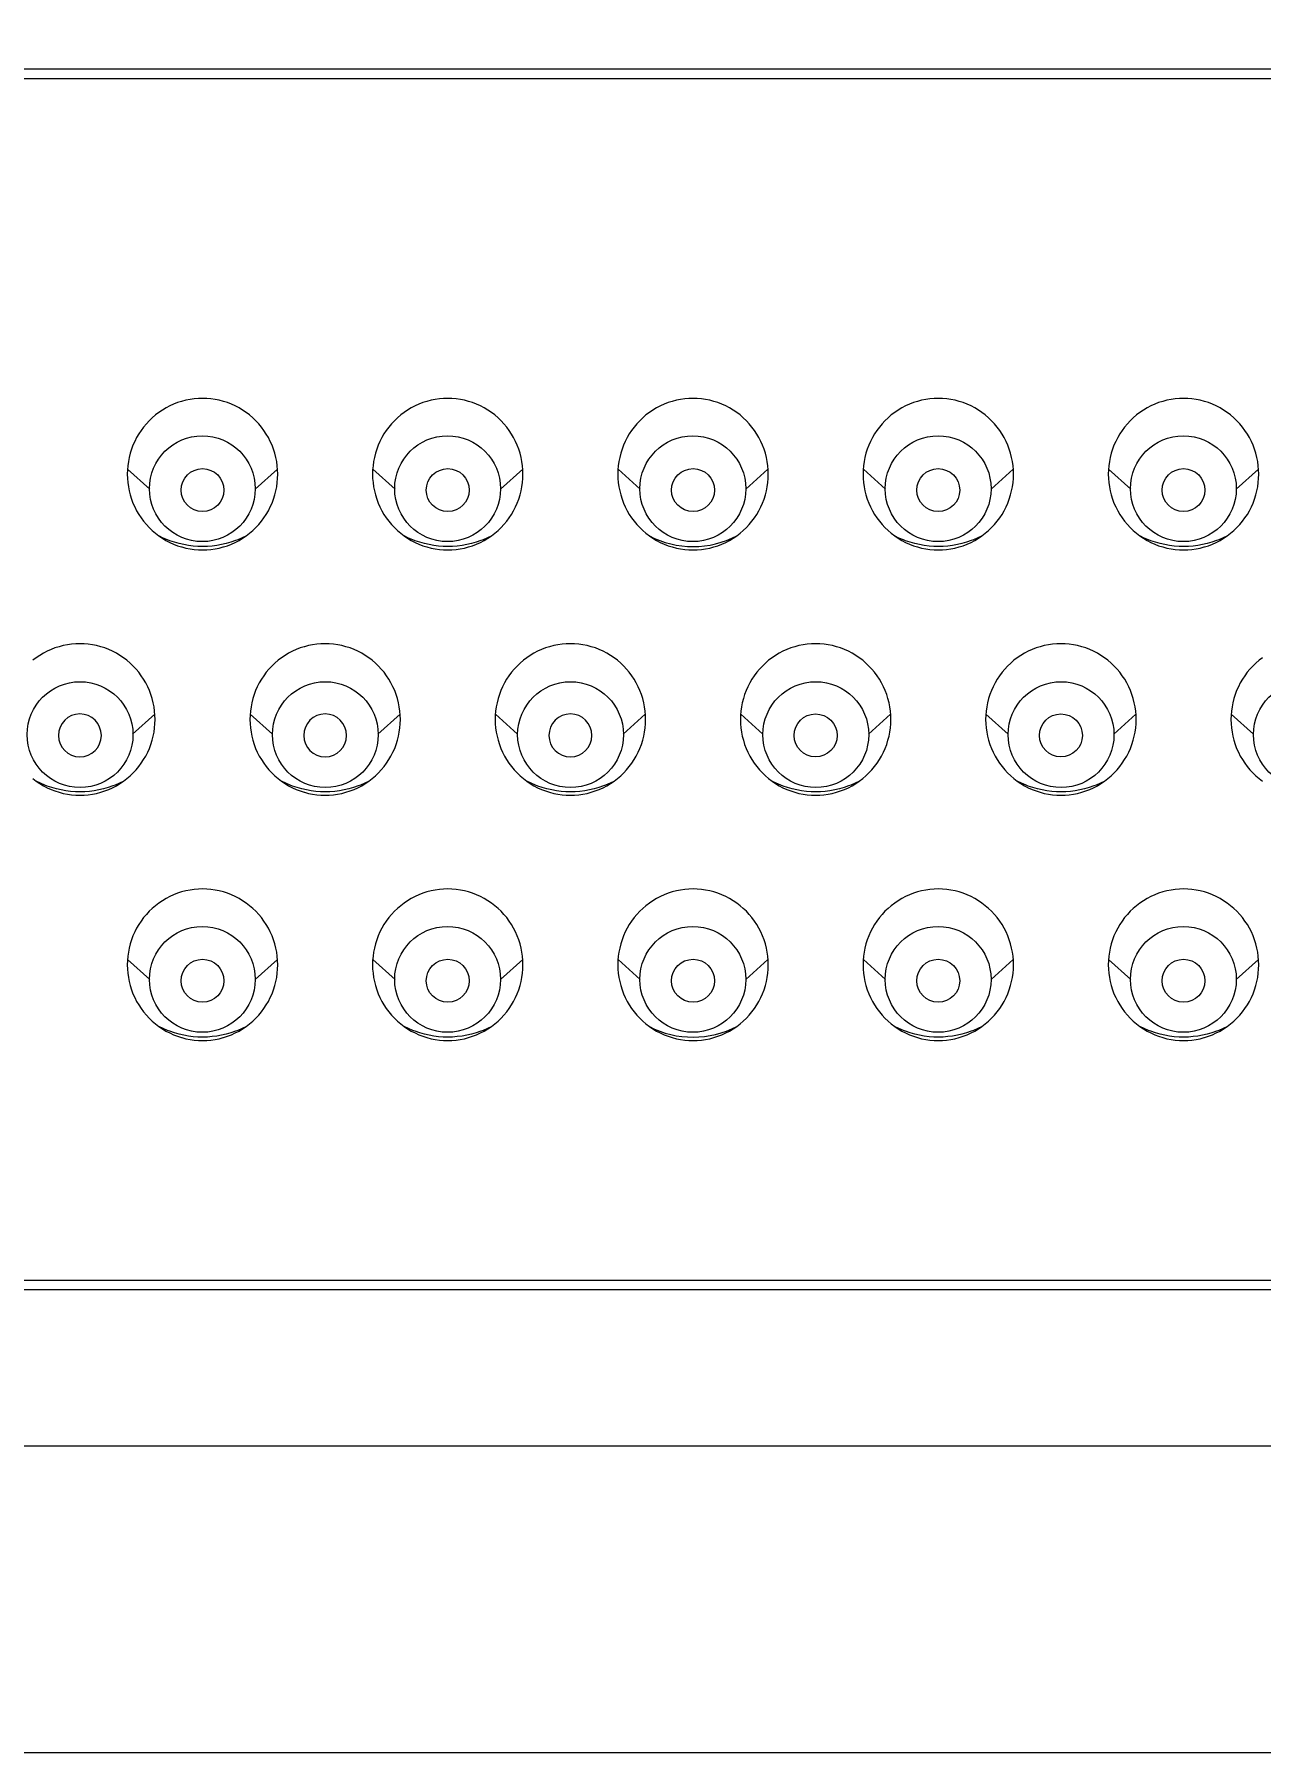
# Model space of a CAD drawing. Extents: x 0 to 1128, y 0 to 827.
# Drawn here: x 339.31 to 359.31, y 234.49 to 262.5 of the extents above; entities that cross this region are included whole.
import ezdxf

# ---------------------------------------------------------------- set-up
doc = ezdxf.new("R2010")
doc.units = 0
doc.header["$LTSCALE"] = 10
doc.header["$MEASUREMENT"] = 0
doc.header["$PDMODE"] = 3
doc.header["$PDSIZE"] = -10
doc.layers.get('0').update_dxf_attribs({"linetype": 'CONTINUOUS'})
doc.layers.get('DEFPOINTS').update_dxf_attribs({"linetype": 'CONTINUOUS'})
doc.layers.add('PDF_형상', color=7, linetype='CONTINUOUS')
doc.styles.add('Daelim Dimension', font='NanumGothic.ttf')
doc.dimstyles.new('DEFAULT', dxfattribs={"dimscale": 2, "dimtxt": 2, "dimasz": 2, "dimexe": 0, "dimexo": 2, "dimgap": 1, "dimtad": 1, "dimdec": 0, "dimzin": 9, "dimdsep": 46, "dimtxsty": 'Daelim Dimension', "dimcen": 0.5, "dimclrd": 5, "dimclre": 5, "dimclrt": 256, "dimadec": 1, "dimazin": 0, "dimtfac": 1, "dimtdec": 0, "dimtix": 1, "dimtmove": 0, "dimatfit": 3, "dimfxl": 0, "dimtolj": 1, "dimtzin": 1, "dimlwd": 9, "dimlwe": 9, "dimarcsym": 0})

# ---------------------------------------------------------------- blocks, each defined once
blk = doc.blocks.new('*D27')
at = {"color": 5, "lineweight": 9, "ltscale": 0.5}
for p, q in [((138.695, 262.487), (138.695, 327.843)), ((142.695, 327.843), (417.399, 327.843)), ((421.399, 262.487), (421.399, 327.843))]:
    blk.add_line(p, q, dxfattribs=at)
at = {"color": 5, "ltscale": 0.5}
for points in [[(142.695, 328.51), (142.695, 327.177), (138.695, 327.843)], [(417.399, 328.51), (417.399, 327.177), (421.399, 327.843)]]:
    blk.add_solid(points, dxfattribs=at)
at = {"layer": 'DEFPOINTS', "color": 0, "ltscale": 0.5}
for p in [(421.399, 327.843), (138.695, 258.487), (421.399, 258.487)]:
    blk.add_point(p, dxfattribs=at)
at = {"color": 7, "ltscale": 0.5, "insert": (315.504, 335.294), "char_height": 10, "attachment_point": 5, "style": 'Daelim Dimension'}
blk.add_mtext('\\A1;283', dxfattribs=at)

msp = doc.modelspace()

# ---------------------------------------------------------------- linework, layer by layer
at = {"layer": 'PDF_형상', "lineweight": 5}
for points in [[(174.845, 245.037, 0.414217), (177.845, 242.036), (382.249, 242.036, 0.414214), (385.249, 245.037), (385.249, 258.937, 0.414214), (382.249, 261.937), (177.845, 261.937, 0.414217), (174.845, 258.937)], [(175.045, 258.787, -0.414215), (178.045, 261.787), (382.049, 261.787, -0.41422), (385.049, 258.787), (385.049, 245.187, -0.41422), (382.049, 242.187), (178.045, 242.187, -0.414215), (175.045, 245.187)], [(340.398, 251.073, 0.99996), (339.698, 251.073, 0.999882)], [(344.398, 251.073, 0.999961), (343.698, 251.073, 0.999883)], [(348.398, 251.073, 0.99992), (347.698, 251.073, 0.999843)]]:
    msp.add_lwpolyline(points, format="xyb", close=True, dxfattribs=at)
for points in [[(340.821, 255.333), (340.823, 255.264), (340.829, 255.195), (340.839, 255.126), (340.851, 255.062), (340.869, 254.994), (340.89, 254.927), (340.914, 254.862), (340.942, 254.798), (340.974, 254.736), (341.008, 254.678), (341.046, 254.62), (341.088, 254.564), (341.132, 254.511), (341.179, 254.461), (341.228, 254.414), (341.281, 254.369), (341.336, 254.327), (341.394, 254.288), (341.452, 254.253), (341.514, 254.221), (341.577, 254.192), (341.642, 254.167), (341.708, 254.146), (341.709, 254.146), (341.776, 254.128), (341.844, 254.115), (341.912, 254.105), (341.98, 254.099), (342.048, 254.097), (342.116, 254.099), (342.184, 254.105), (342.252, 254.115), (342.32, 254.128), (342.387, 254.146), (342.388, 254.146), (342.454, 254.167), (342.519, 254.192), (342.582, 254.221), (342.644, 254.253), (342.702, 254.288), (342.76, 254.327), (342.815, 254.369), (342.868, 254.414), (342.917, 254.461), (342.964, 254.511), (343.009, 254.564), (343.05, 254.62), (343.088, 254.678), (343.122, 254.736), (343.154, 254.798), (343.182, 254.862), (343.207, 254.927), (343.228, 254.994), (343.245, 255.062), (343.258, 255.126), (343.267, 255.195), (343.273, 255.264), (343.275, 255.333), (343.273, 255.402), (343.267, 255.471), (343.258, 255.541), (343.245, 255.605), (343.228, 255.673), (343.207, 255.74), (343.182, 255.805), (343.154, 255.868), (343.122, 255.93), (343.088, 255.988), (343.05, 256.047), (343.009, 256.102), (342.964, 256.155), (342.917, 256.205), (342.868, 256.253), (342.815, 256.298), (342.76, 256.339), (342.702, 256.378), (342.644, 256.413), (342.582, 256.445), (342.519, 256.474), (342.454, 256.499), (342.388, 256.52), (342.388, 256.52), (342.321, 256.538), (342.253, 256.551), (342.185, 256.561), (342.116, 256.567), (342.048, 256.569), (341.98, 256.567), (341.912, 256.561), (341.844, 256.551), (341.776, 256.538), (341.708, 256.52), (341.708, 256.52), (341.642, 256.499), (341.577, 256.474), (341.514, 256.445), (341.453, 256.413), (341.394, 256.378), (341.337, 256.34), (341.281, 256.298), (341.229, 256.253), (341.179, 256.205), (341.132, 256.155), (341.088, 256.102), (341.046, 256.047), (341.008, 255.989), (340.974, 255.93), (340.942, 255.868), (340.914, 255.805), (340.89, 255.74), (340.869, 255.673), (340.851, 255.605), (340.839, 255.541), (340.829, 255.471), (340.823, 255.402)], [(344.821, 255.333), (344.823, 255.264), (344.829, 255.195), (344.839, 255.126), (344.851, 255.062), (344.869, 254.994), (344.89, 254.927), (344.914, 254.862), (344.942, 254.798), (344.974, 254.736), (345.008, 254.678), (345.046, 254.62), (345.088, 254.564), (345.132, 254.511), (345.179, 254.461), (345.229, 254.414), (345.281, 254.369), (345.336, 254.327), (345.394, 254.288), (345.453, 254.253), (345.514, 254.221), (345.577, 254.192), (345.642, 254.167), (345.708, 254.146), (345.709, 254.146), (345.776, 254.128), (345.844, 254.115), (345.912, 254.105), (345.98, 254.099), (346.048, 254.097), (346.116, 254.099), (346.184, 254.105), (346.252, 254.115), (346.32, 254.128), (346.387, 254.146), (346.388, 254.146), (346.454, 254.167), (346.519, 254.192), (346.582, 254.221), (346.644, 254.253), (346.702, 254.288), (346.76, 254.327), (346.815, 254.369), (346.868, 254.414), (346.918, 254.461), (346.964, 254.511), (347.009, 254.564), (347.05, 254.62), (347.088, 254.678), (347.122, 254.736), (347.154, 254.798), (347.182, 254.862), (347.207, 254.927), (347.228, 254.994), (347.245, 255.062), (347.258, 255.126), (347.267, 255.195), (347.273, 255.264), (347.275, 255.333), (347.273, 255.402), (347.267, 255.471), (347.258, 255.541), (347.245, 255.605), (347.228, 255.673), (347.207, 255.74), (347.182, 255.805), (347.154, 255.868), (347.122, 255.93), (347.088, 255.988), (347.05, 256.047), (347.009, 256.102), (346.964, 256.155), (346.917, 256.205), (346.868, 256.253), (346.815, 256.298), (346.76, 256.339), (346.702, 256.378), (346.644, 256.413), (346.582, 256.445), (346.519, 256.474), (346.454, 256.499), (346.388, 256.52), (346.388, 256.52), (346.321, 256.538), (346.253, 256.551), (346.185, 256.561), (346.116, 256.567), (346.048, 256.569), (345.98, 256.567), (345.912, 256.561), (345.844, 256.551), (345.776, 256.538), (345.708, 256.52), (345.708, 256.52), (345.642, 256.499), (345.578, 256.474), (345.514, 256.445), (345.453, 256.413), (345.394, 256.378), (345.337, 256.34), (345.281, 256.298), (345.229, 256.253), (345.179, 256.205), (345.132, 256.155), (345.088, 256.102), (345.046, 256.047), (345.008, 255.989), (344.974, 255.93), (344.942, 255.868), (344.914, 255.805), (344.89, 255.74), (344.869, 255.673), (344.851, 255.605), (344.839, 255.541), (344.829, 255.471), (344.823, 255.402)], [(348.821, 255.333), (348.823, 255.264), (348.829, 255.195), (348.839, 255.126), (348.852, 255.062), (348.869, 254.994), (348.89, 254.927), (348.914, 254.862), (348.942, 254.798), (348.974, 254.736), (349.008, 254.678), (349.046, 254.62), (349.088, 254.564), (349.132, 254.511), (349.179, 254.461), (349.229, 254.414), (349.281, 254.369), (349.336, 254.327), (349.394, 254.288), (349.453, 254.253), (349.514, 254.221), (349.577, 254.192), (349.642, 254.167), (349.708, 254.146), (349.709, 254.146), (349.776, 254.128), (349.844, 254.115), (349.912, 254.105), (349.98, 254.099), (350.048, 254.097), (350.116, 254.099), (350.184, 254.105), (350.252, 254.115), (350.32, 254.128), (350.387, 254.146), (350.388, 254.146), (350.454, 254.167), (350.519, 254.192), (350.582, 254.221), (350.644, 254.253), (350.702, 254.288), (350.76, 254.327), (350.815, 254.369), (350.868, 254.414), (350.918, 254.461), (350.964, 254.511), (351.009, 254.564), (351.05, 254.62), (351.088, 254.678), (351.122, 254.736), (351.154, 254.798), (351.182, 254.862), (351.207, 254.927), (351.228, 254.994), (351.245, 255.062), (351.258, 255.126), (351.267, 255.195), (351.273, 255.264), (351.275, 255.333), (351.273, 255.402), (351.267, 255.471), (351.258, 255.541), (351.245, 255.605), (351.228, 255.673), (351.207, 255.74), (351.182, 255.805), (351.154, 255.868), (351.122, 255.93), (351.088, 255.988), (351.05, 256.047), (351.009, 256.102), (350.965, 256.155), (350.918, 256.205), (350.868, 256.253), (350.815, 256.298), (350.76, 256.339), (350.702, 256.378), (350.644, 256.413), (350.582, 256.445), (350.519, 256.474), (350.455, 256.499), (350.388, 256.52), (350.388, 256.52), (350.321, 256.538), (350.253, 256.551), (350.185, 256.561), (350.116, 256.567), (350.048, 256.569), (349.98, 256.567), (349.912, 256.561), (349.844, 256.551), (349.776, 256.538), (349.709, 256.52), (349.708, 256.52), (349.642, 256.499), (349.578, 256.474), (349.515, 256.445), (349.453, 256.413), (349.394, 256.378), (349.337, 256.34), (349.281, 256.298), (349.229, 256.253), (349.179, 256.205), (349.132, 256.155), (349.088, 256.102), (349.046, 256.047), (349.008, 255.989), (348.974, 255.93), (348.942, 255.868), (348.914, 255.805), (348.89, 255.74), (348.869, 255.673), (348.852, 255.605), (348.839, 255.541), (348.829, 255.471), (348.823, 255.402)], [(352.821, 255.333), (352.823, 255.264), (352.829, 255.195), (352.839, 255.126), (352.852, 255.062), (352.869, 254.994), (352.89, 254.927), (352.914, 254.862), (352.942, 254.798), (352.974, 254.736), (353.008, 254.678), (353.046, 254.62), (353.088, 254.564), (353.132, 254.511), (353.179, 254.461), (353.229, 254.414), (353.281, 254.369), (353.337, 254.327), (353.394, 254.288), (353.453, 254.253), (353.514, 254.221), (353.578, 254.192), (353.642, 254.167), (353.708, 254.146), (353.709, 254.146), (353.776, 254.128), (353.844, 254.115), (353.912, 254.105), (353.98, 254.099), (354.048, 254.097), (354.116, 254.099), (354.184, 254.105), (354.252, 254.115), (354.32, 254.128), (354.387, 254.146), (354.388, 254.146), (354.454, 254.167), (354.519, 254.192), (354.582, 254.221), (354.644, 254.253), (354.702, 254.288), (354.76, 254.327), (354.815, 254.369), (354.868, 254.414), (354.918, 254.461), (354.965, 254.511), (355.009, 254.564), (355.05, 254.62), (355.088, 254.678), (355.123, 254.736), (355.154, 254.798), (355.182, 254.862), (355.207, 254.927), (355.228, 254.994), (355.245, 255.062), (355.258, 255.126), (355.268, 255.195), (355.273, 255.264), (355.275, 255.333), (355.273, 255.402), (355.268, 255.471), (355.258, 255.541), (355.245, 255.605), (355.228, 255.673), (355.207, 255.74), (355.182, 255.805), (355.154, 255.868), (355.123, 255.93), (355.089, 255.988), (355.05, 256.047), (355.009, 256.102), (354.965, 256.155), (354.918, 256.205), (354.868, 256.253), (354.815, 256.298), (354.76, 256.339), (354.702, 256.378), (354.644, 256.413), (354.582, 256.445), (354.519, 256.474), (354.455, 256.499), (354.389, 256.52), (354.388, 256.52), (354.321, 256.538), (354.253, 256.551), (354.185, 256.561), (354.116, 256.567), (354.048, 256.569), (353.98, 256.567), (353.912, 256.561), (353.844, 256.551), (353.776, 256.538), (353.709, 256.52), (353.708, 256.52), (353.642, 256.499), (353.578, 256.474), (353.515, 256.445), (353.453, 256.413), (353.395, 256.378), (353.337, 256.34), (353.281, 256.298), (353.229, 256.253), (353.179, 256.205), (353.132, 256.155), (353.088, 256.102), (353.047, 256.047), (353.008, 255.989), (352.974, 255.93), (352.942, 255.868), (352.914, 255.805), (352.89, 255.74), (352.869, 255.673), (352.852, 255.605), (352.839, 255.541), (352.829, 255.471), (352.823, 255.402)], [(356.821, 255.333), (356.823, 255.264), (356.829, 255.195), (356.839, 255.126), (356.852, 255.062), (356.869, 254.994), (356.89, 254.927), (356.914, 254.862), (356.942, 254.798), (356.974, 254.736), (357.008, 254.678), (357.047, 254.62), (357.088, 254.564), (357.132, 254.511), (357.179, 254.461), (357.229, 254.414), (357.281, 254.369), (357.337, 254.327), (357.394, 254.288), (357.453, 254.253), (357.514, 254.221), (357.578, 254.192), (357.642, 254.167), (357.708, 254.146), (357.709, 254.146), (357.776, 254.128), (357.844, 254.115), (357.912, 254.105), (357.981, 254.099), (358.048, 254.097), (358.116, 254.099), (358.184, 254.105), (358.252, 254.115), (358.32, 254.128), (358.387, 254.146), (358.388, 254.146), (358.454, 254.167), (358.519, 254.192), (358.582, 254.221), (358.644, 254.253), (358.702, 254.288), (358.76, 254.327), (358.815, 254.369), (358.868, 254.414), (358.918, 254.461), (358.965, 254.511), (359.009, 254.564), (359.05, 254.62), (359.089, 254.678), (359.123, 254.736), (359.154, 254.798), (359.182, 254.862), (359.207, 254.927), (359.228, 254.994), (359.245, 255.062), (359.258, 255.126), (359.268, 255.195), (359.273, 255.264), (359.275, 255.333), (359.273, 255.402), (359.268, 255.471), (359.258, 255.541), (359.245, 255.605), (359.228, 255.673), (359.207, 255.74), (359.182, 255.805), (359.154, 255.868), (359.123, 255.93), (359.089, 255.988), (359.05, 256.047), (359.009, 256.102), (358.965, 256.155), (358.918, 256.205), (358.868, 256.253), (358.815, 256.298), (358.76, 256.339), (358.702, 256.378), (358.644, 256.413), (358.582, 256.445), (358.519, 256.474), (358.455, 256.499), (358.389, 256.52), (358.388, 256.52), (358.321, 256.538), (358.253, 256.551), (358.185, 256.561), (358.117, 256.567), (358.048, 256.569), (357.98, 256.567), (357.912, 256.561), (357.844, 256.551), (357.776, 256.538), (357.709, 256.52), (357.708, 256.52), (357.642, 256.499), (357.578, 256.474), (357.515, 256.445), (357.453, 256.413), (357.395, 256.378), (357.337, 256.34), (357.282, 256.298), (357.229, 256.253), (357.179, 256.205), (357.132, 256.155), (357.088, 256.102), (357.047, 256.047), (357.008, 255.989), (356.974, 255.93), (356.942, 255.868), (356.914, 255.805), (356.89, 255.74), (356.869, 255.673), (356.852, 255.605), (356.839, 255.541), (356.829, 255.471), (356.823, 255.402)], [(342.821, 251.333), (342.823, 251.264), (342.829, 251.195), (342.839, 251.126), (342.851, 251.062), (342.869, 250.994), (342.89, 250.927), (342.914, 250.862), (342.942, 250.798), (342.974, 250.736), (343.008, 250.678), (343.046, 250.62), (343.088, 250.564), (343.132, 250.511), (343.179, 250.461), (343.228, 250.414), (343.281, 250.369), (343.336, 250.327), (343.394, 250.288), (343.453, 250.253), (343.514, 250.221), (343.577, 250.192), (343.642, 250.167), (343.708, 250.146), (343.709, 250.146), (343.776, 250.128), (343.844, 250.115), (343.912, 250.105), (343.98, 250.099), (344.048, 250.097), (344.116, 250.099), (344.184, 250.105), (344.252, 250.115), (344.32, 250.128), (344.387, 250.146), (344.388, 250.146), (344.454, 250.167), (344.519, 250.192), (344.582, 250.221), (344.644, 250.253), (344.702, 250.288), (344.76, 250.327), (344.815, 250.369), (344.868, 250.413), (344.917, 250.461), (344.964, 250.511), (345.009, 250.564), (345.05, 250.62), (345.088, 250.678), (345.122, 250.736), (345.154, 250.798), (345.182, 250.862), (345.207, 250.927), (345.228, 250.994), (345.245, 251.062), (345.258, 251.126), (345.267, 251.195), (345.273, 251.264), (345.275, 251.333), (345.273, 251.402), (345.267, 251.471), (345.258, 251.54), (345.245, 251.605), (345.228, 251.673), (345.207, 251.74), (345.182, 251.805), (345.154, 251.868), (345.122, 251.93), (345.088, 251.988), (345.05, 252.046), (345.009, 252.102), (344.964, 252.155), (344.917, 252.205), (344.868, 252.253), (344.815, 252.298), (344.76, 252.339), (344.702, 252.378), (344.644, 252.413), (344.582, 252.445), (344.519, 252.474), (344.454, 252.499), (344.388, 252.52), (344.388, 252.52), (344.321, 252.538), (344.253, 252.551), (344.185, 252.561), (344.116, 252.567), (344.048, 252.569), (343.98, 252.567), (343.912, 252.561), (343.844, 252.551), (343.776, 252.538), (343.709, 252.52), (343.708, 252.52), (343.642, 252.499), (343.577, 252.474), (343.514, 252.445), (343.453, 252.413), (343.394, 252.378), (343.337, 252.339), (343.281, 252.298), (343.229, 252.253), (343.179, 252.205), (343.132, 252.155), (343.088, 252.102), (343.046, 252.047), (343.008, 251.989), (342.974, 251.93), (342.942, 251.868), (342.914, 251.805), (342.89, 251.74), (342.869, 251.673), (342.851, 251.605), (342.839, 251.54), (342.829, 251.471), (342.823, 251.402)], [(346.821, 251.333), (346.823, 251.264), (346.829, 251.195), (346.839, 251.126), (346.852, 251.062), (346.869, 250.994), (346.89, 250.927), (346.914, 250.862), (346.942, 250.798), (346.974, 250.736), (347.008, 250.678), (347.046, 250.62), (347.088, 250.564), (347.132, 250.511), (347.179, 250.461), (347.229, 250.414), (347.281, 250.369), (347.336, 250.327), (347.394, 250.288), (347.453, 250.253), (347.514, 250.221), (347.577, 250.192), (347.642, 250.167), (347.708, 250.146), (347.709, 250.146), (347.776, 250.128), (347.844, 250.115), (347.912, 250.105), (347.98, 250.099), (348.048, 250.097), (348.116, 250.099), (348.184, 250.105), (348.252, 250.115), (348.32, 250.128), (348.387, 250.146), (348.388, 250.146), (348.454, 250.167), (348.519, 250.192), (348.582, 250.221), (348.644, 250.253), (348.702, 250.288), (348.76, 250.327), (348.815, 250.369), (348.868, 250.413), (348.918, 250.461), (348.964, 250.511), (349.009, 250.564), (349.05, 250.62), (349.088, 250.678), (349.122, 250.736), (349.154, 250.798), (349.182, 250.862), (349.207, 250.927), (349.228, 250.994), (349.245, 251.062), (349.258, 251.126), (349.267, 251.195), (349.273, 251.264), (349.275, 251.333), (349.273, 251.402), (349.267, 251.471), (349.258, 251.54), (349.245, 251.605), (349.228, 251.673), (349.207, 251.74), (349.182, 251.805), (349.154, 251.868), (349.122, 251.93), (349.088, 251.988), (349.05, 252.046), (349.009, 252.102), (348.964, 252.155), (348.918, 252.205), (348.868, 252.253), (348.815, 252.298), (348.76, 252.339), (348.702, 252.378), (348.644, 252.413), (348.582, 252.445), (348.519, 252.474), (348.455, 252.499), (348.388, 252.52), (348.388, 252.52), (348.321, 252.538), (348.253, 252.551), (348.185, 252.561), (348.116, 252.567), (348.048, 252.569), (347.98, 252.567), (347.912, 252.561), (347.844, 252.551), (347.776, 252.538), (347.709, 252.52), (347.708, 252.52), (347.642, 252.499), (347.578, 252.474), (347.514, 252.445), (347.453, 252.413), (347.394, 252.378), (347.337, 252.339), (347.281, 252.298), (347.229, 252.253), (347.179, 252.205), (347.132, 252.155), (347.088, 252.102), (347.046, 252.047), (347.008, 251.989), (346.974, 251.93), (346.942, 251.868), (346.914, 251.805), (346.89, 251.74), (346.869, 251.673), (346.852, 251.605), (346.839, 251.54), (346.829, 251.471), (346.823, 251.402)], [(350.821, 251.333), (350.823, 251.264), (350.829, 251.195), (350.839, 251.126), (350.852, 251.062), (350.869, 250.994), (350.89, 250.927), (350.914, 250.862), (350.942, 250.798), (350.974, 250.736), (351.008, 250.678), (351.046, 250.62), (351.088, 250.564), (351.132, 250.511), (351.179, 250.461), (351.229, 250.414), (351.281, 250.369), (351.337, 250.327), (351.394, 250.288), (351.453, 250.253), (351.514, 250.221), (351.577, 250.192), (351.642, 250.167), (351.708, 250.146), (351.709, 250.146), (351.776, 250.128), (351.844, 250.115), (351.912, 250.105), (351.98, 250.099), (352.048, 250.097), (352.116, 250.099), (352.184, 250.105), (352.252, 250.115), (352.32, 250.128), (352.387, 250.146), (352.388, 250.146), (352.454, 250.167), (352.519, 250.192), (352.582, 250.221), (352.644, 250.253), (352.702, 250.288), (352.76, 250.327), (352.815, 250.369), (352.868, 250.413), (352.918, 250.461), (352.965, 250.511), (353.009, 250.564), (353.05, 250.62), (353.088, 250.678), (353.123, 250.736), (353.154, 250.798), (353.182, 250.862), (353.207, 250.927), (353.228, 250.994), (353.245, 251.062), (353.258, 251.126), (353.268, 251.195), (353.273, 251.264), (353.275, 251.333), (353.273, 251.402), (353.268, 251.471), (353.258, 251.54), (353.245, 251.605), (353.228, 251.673), (353.207, 251.74), (353.182, 251.805), (353.154, 251.868), (353.122, 251.93), (353.089, 251.988), (353.05, 252.046), (353.009, 252.102), (352.965, 252.155), (352.918, 252.205), (352.868, 252.253), (352.815, 252.298), (352.76, 252.339), (352.702, 252.378), (352.644, 252.413), (352.582, 252.445), (352.519, 252.474), (352.455, 252.499), (352.389, 252.52), (352.388, 252.52), (352.321, 252.538), (352.253, 252.551), (352.185, 252.561), (352.116, 252.567), (352.048, 252.569), (351.98, 252.567), (351.912, 252.561), (351.844, 252.551), (351.776, 252.538), (351.709, 252.52), (351.708, 252.52), (351.642, 252.499), (351.578, 252.474), (351.515, 252.445), (351.453, 252.413), (351.394, 252.378), (351.337, 252.339), (351.281, 252.298), (351.229, 252.253), (351.179, 252.205), (351.132, 252.155), (351.088, 252.102), (351.046, 252.047), (351.008, 251.989), (350.974, 251.93), (350.942, 251.868), (350.914, 251.805), (350.89, 251.74), (350.869, 251.673), (350.852, 251.605), (350.839, 251.54), (350.829, 251.471), (350.823, 251.402)], [(354.821, 251.333), (354.823, 251.264), (354.829, 251.195), (354.839, 251.126), (354.852, 251.062), (354.869, 250.994), (354.89, 250.927), (354.914, 250.862), (354.943, 250.798), (354.974, 250.736), (355.008, 250.678), (355.047, 250.62), (355.088, 250.564), (355.132, 250.511), (355.179, 250.461), (355.229, 250.414), (355.281, 250.369), (355.337, 250.327), (355.394, 250.288), (355.453, 250.253), (355.514, 250.221), (355.578, 250.192), (355.642, 250.167), (355.708, 250.146), (355.709, 250.146), (355.776, 250.128), (355.844, 250.115), (355.912, 250.105), (355.98, 250.099), (356.048, 250.097), (356.116, 250.099), (356.184, 250.105), (356.252, 250.115), (356.32, 250.128), (356.387, 250.146), (356.388, 250.146), (356.454, 250.167), (356.519, 250.192), (356.582, 250.221), (356.644, 250.253), (356.702, 250.288), (356.76, 250.327), (356.815, 250.369), (356.868, 250.413), (356.918, 250.461), (356.965, 250.511), (357.009, 250.564), (357.05, 250.62), (357.088, 250.678), (357.123, 250.736), (357.154, 250.798), (357.182, 250.862), (357.207, 250.927), (357.228, 250.994), (357.245, 251.062), (357.258, 251.126), (357.268, 251.195), (357.273, 251.264), (357.275, 251.333), (357.273, 251.402), (357.268, 251.471), (357.258, 251.54), (357.245, 251.605), (357.228, 251.673), (357.207, 251.74), (357.182, 251.805), (357.154, 251.868), (357.123, 251.93), (357.089, 251.988), (357.05, 252.046), (357.009, 252.102), (356.965, 252.155), (356.918, 252.205), (356.868, 252.253), (356.815, 252.298), (356.76, 252.339), (356.702, 252.378), (356.644, 252.413), (356.582, 252.445), (356.519, 252.474), (356.455, 252.499), (356.389, 252.52), (356.388, 252.52), (356.321, 252.538), (356.253, 252.551), (356.185, 252.561), (356.116, 252.567), (356.048, 252.569), (355.98, 252.567), (355.912, 252.561), (355.844, 252.551), (355.776, 252.538), (355.709, 252.52), (355.708, 252.52), (355.642, 252.499), (355.578, 252.474), (355.515, 252.445), (355.453, 252.413), (355.395, 252.378), (355.337, 252.339), (355.281, 252.298), (355.229, 252.253), (355.179, 252.205), (355.132, 252.155), (355.088, 252.102), (355.047, 252.047), (355.008, 251.989), (354.974, 251.93), (354.942, 251.868), (354.914, 251.805), (354.89, 251.74), (354.869, 251.673), (354.852, 251.605), (354.839, 251.54), (354.829, 251.471), (354.823, 251.402)], [(340.821, 247.333), (340.823, 247.264), (340.829, 247.195), (340.839, 247.126), (340.851, 247.061), (340.869, 246.993), (340.89, 246.927), (340.914, 246.862), (340.942, 246.798), (340.974, 246.736), (341.008, 246.678), (341.046, 246.62), (341.088, 246.564), (341.132, 246.511), (341.179, 246.461), (341.228, 246.413), (341.281, 246.369), (341.336, 246.327), (341.394, 246.288), (341.452, 246.253), (341.514, 246.221), (341.577, 246.192), (341.642, 246.167), (341.708, 246.146), (341.709, 246.146), (341.776, 246.128), (341.844, 246.114), (341.912, 246.105), (341.98, 246.099), (342.048, 246.097), (342.116, 246.099), (342.184, 246.105), (342.252, 246.114), (342.32, 246.128), (342.387, 246.146), (342.388, 246.146), (342.454, 246.167), (342.519, 246.192), (342.582, 246.221), (342.644, 246.253), (342.702, 246.288), (342.76, 246.327), (342.815, 246.369), (342.868, 246.413), (342.917, 246.461), (342.964, 246.511), (343.009, 246.564), (343.05, 246.619), (343.088, 246.678), (343.122, 246.736), (343.154, 246.798), (343.182, 246.862), (343.207, 246.927), (343.228, 246.993), (343.245, 247.062), (343.258, 247.126), (343.267, 247.195), (343.273, 247.264), (343.275, 247.333), (343.273, 247.402), (343.267, 247.471), (343.258, 247.54), (343.245, 247.605), (343.228, 247.673), (343.207, 247.74), (343.182, 247.805), (343.154, 247.868), (343.122, 247.93), (343.088, 247.988), (343.05, 248.046), (343.009, 248.102), (342.964, 248.155), (342.917, 248.205), (342.868, 248.253), (342.815, 248.297), (342.76, 248.339), (342.702, 248.378), (342.644, 248.413), (342.582, 248.445), (342.519, 248.474), (342.454, 248.499), (342.388, 248.52), (342.388, 248.52), (342.321, 248.538), (342.253, 248.551), (342.185, 248.561), (342.116, 248.567), (342.048, 248.569), (341.98, 248.567), (341.912, 248.561), (341.844, 248.551), (341.776, 248.538), (341.708, 248.52), (341.708, 248.52), (341.642, 248.499), (341.577, 248.474), (341.514, 248.445), (341.453, 248.413), (341.394, 248.378), (341.337, 248.339), (341.281, 248.297), (341.229, 248.253), (341.179, 248.205), (341.132, 248.155), (341.088, 248.102), (341.046, 248.047), (341.008, 247.988), (340.974, 247.93), (340.942, 247.868), (340.914, 247.805), (340.89, 247.74), (340.869, 247.673), (340.851, 247.605), (340.839, 247.54), (340.829, 247.471), (340.823, 247.402)], [(344.821, 247.333), (344.823, 247.264), (344.829, 247.195), (344.839, 247.126), (344.851, 247.061), (344.869, 246.993), (344.89, 246.927), (344.914, 246.862), (344.942, 246.798), (344.974, 246.736), (345.008, 246.678), (345.046, 246.62), (345.088, 246.564), (345.132, 246.511), (345.179, 246.461), (345.229, 246.413), (345.281, 246.369), (345.336, 246.327), (345.394, 246.288), (345.453, 246.253), (345.514, 246.221), (345.577, 246.192), (345.642, 246.167), (345.708, 246.146), (345.709, 246.146), (345.776, 246.128), (345.844, 246.114), (345.912, 246.105), (345.98, 246.099), (346.048, 246.097), (346.116, 246.099), (346.184, 246.105), (346.252, 246.114), (346.32, 246.128), (346.387, 246.146), (346.388, 246.146), (346.454, 246.167), (346.519, 246.192), (346.582, 246.221), (346.644, 246.253), (346.702, 246.288), (346.76, 246.327), (346.815, 246.369), (346.868, 246.413), (346.918, 246.461), (346.964, 246.511), (347.009, 246.564), (347.05, 246.619), (347.088, 246.678), (347.122, 246.736), (347.154, 246.798), (347.182, 246.862), (347.207, 246.927), (347.228, 246.993), (347.245, 247.062), (347.258, 247.126), (347.267, 247.195), (347.273, 247.264), (347.275, 247.333), (347.273, 247.402), (347.267, 247.471), (347.258, 247.54), (347.245, 247.605), (347.228, 247.673), (347.207, 247.74), (347.182, 247.805), (347.154, 247.868), (347.122, 247.93), (347.088, 247.988), (347.05, 248.046), (347.009, 248.102), (346.964, 248.155), (346.917, 248.205), (346.868, 248.253), (346.815, 248.297), (346.76, 248.339), (346.702, 248.378), (346.644, 248.413), (346.582, 248.445), (346.519, 248.474), (346.454, 248.499), (346.388, 248.52), (346.388, 248.52), (346.321, 248.538), (346.253, 248.551), (346.185, 248.561), (346.116, 248.567), (346.048, 248.569), (345.98, 248.567), (345.912, 248.561), (345.844, 248.551), (345.776, 248.538), (345.708, 248.52), (345.708, 248.52), (345.642, 248.499), (345.578, 248.474), (345.514, 248.445), (345.453, 248.413), (345.394, 248.378), (345.337, 248.339), (345.281, 248.297), (345.229, 248.253), (345.179, 248.205), (345.132, 248.155), (345.088, 248.102), (345.046, 248.047), (345.008, 247.988), (344.974, 247.93), (344.942, 247.868), (344.914, 247.805), (344.89, 247.74), (344.869, 247.673), (344.851, 247.605), (344.839, 247.54), (344.829, 247.471), (344.823, 247.402)], [(348.821, 247.333), (348.823, 247.264), (348.829, 247.195), (348.839, 247.126), (348.852, 247.061), (348.869, 246.993), (348.89, 246.927), (348.914, 246.862), (348.942, 246.798), (348.974, 246.736), (349.008, 246.678), (349.046, 246.62), (349.088, 246.564), (349.132, 246.511), (349.179, 246.461), (349.229, 246.413), (349.281, 246.369), (349.336, 246.327), (349.394, 246.288), (349.453, 246.253), (349.514, 246.221), (349.577, 246.192), (349.642, 246.167), (349.708, 246.146), (349.709, 246.146), (349.776, 246.128), (349.844, 246.114), (349.912, 246.105), (349.98, 246.099), (350.048, 246.097), (350.116, 246.099), (350.184, 246.105), (350.252, 246.114), (350.32, 246.128), (350.387, 246.146), (350.388, 246.146), (350.454, 246.167), (350.519, 246.192), (350.582, 246.221), (350.644, 246.253), (350.702, 246.288), (350.76, 246.327), (350.815, 246.369), (350.868, 246.413), (350.918, 246.461), (350.964, 246.511), (351.009, 246.564), (351.05, 246.619), (351.088, 246.678), (351.122, 246.736), (351.154, 246.798), (351.182, 246.862), (351.207, 246.927), (351.228, 246.993), (351.245, 247.062), (351.258, 247.126), (351.267, 247.195), (351.273, 247.264), (351.275, 247.333), (351.273, 247.402), (351.267, 247.471), (351.258, 247.54), (351.245, 247.605), (351.228, 247.673), (351.207, 247.74), (351.182, 247.805), (351.154, 247.868), (351.122, 247.93), (351.088, 247.988), (351.05, 248.046), (351.009, 248.102), (350.965, 248.155), (350.918, 248.205), (350.868, 248.253), (350.815, 248.297), (350.76, 248.339), (350.702, 248.378), (350.644, 248.413), (350.582, 248.445), (350.519, 248.474), (350.455, 248.499), (350.388, 248.52), (350.388, 248.52), (350.321, 248.538), (350.253, 248.551), (350.185, 248.561), (350.116, 248.567), (350.048, 248.569), (349.98, 248.567), (349.912, 248.561), (349.844, 248.551), (349.776, 248.538), (349.709, 248.52), (349.708, 248.52), (349.642, 248.499), (349.578, 248.474), (349.515, 248.445), (349.453, 248.413), (349.394, 248.378), (349.337, 248.339), (349.281, 248.297), (349.229, 248.253), (349.179, 248.205), (349.132, 248.155), (349.088, 248.102), (349.046, 248.047), (349.008, 247.988), (348.974, 247.93), (348.942, 247.868), (348.914, 247.805), (348.89, 247.74), (348.869, 247.673), (348.852, 247.605), (348.839, 247.54), (348.829, 247.471), (348.823, 247.402)], [(352.821, 247.333), (352.823, 247.264), (352.829, 247.195), (352.839, 247.126), (352.852, 247.061), (352.869, 246.993), (352.89, 246.927), (352.914, 246.862), (352.942, 246.798), (352.974, 246.736), (353.008, 246.678), (353.046, 246.62), (353.088, 246.564), (353.132, 246.511), (353.179, 246.461), (353.229, 246.413), (353.281, 246.369), (353.337, 246.327), (353.394, 246.288), (353.453, 246.253), (353.514, 246.221), (353.578, 246.192), (353.642, 246.167), (353.708, 246.146), (353.709, 246.146), (353.776, 246.128), (353.844, 246.114), (353.912, 246.105), (353.98, 246.099), (354.048, 246.097), (354.116, 246.099), (354.184, 246.105), (354.252, 246.114), (354.32, 246.128), (354.387, 246.146), (354.388, 246.146), (354.454, 246.167), (354.519, 246.192), (354.582, 246.221), (354.644, 246.253), (354.702, 246.288), (354.76, 246.327), (354.815, 246.369), (354.868, 246.413), (354.918, 246.461), (354.965, 246.511), (355.009, 246.564), (355.05, 246.619), (355.088, 246.678), (355.123, 246.736), (355.154, 246.798), (355.182, 246.862), (355.207, 246.927), (355.228, 246.993), (355.245, 247.062), (355.258, 247.126), (355.268, 247.195), (355.273, 247.264), (355.275, 247.333), (355.273, 247.402), (355.268, 247.471), (355.258, 247.54), (355.245, 247.605), (355.228, 247.673), (355.207, 247.74), (355.182, 247.805), (355.154, 247.868), (355.123, 247.93), (355.089, 247.988), (355.05, 248.046), (355.009, 248.102), (354.965, 248.155), (354.918, 248.205), (354.868, 248.253), (354.815, 248.297), (354.76, 248.339), (354.702, 248.378), (354.644, 248.413), (354.582, 248.445), (354.519, 248.474), (354.455, 248.499), (354.389, 248.52), (354.388, 248.52), (354.321, 248.538), (354.253, 248.551), (354.185, 248.561), (354.116, 248.567), (354.048, 248.569), (353.98, 248.567), (353.912, 248.561), (353.844, 248.551), (353.776, 248.538), (353.709, 248.52), (353.708, 248.52), (353.642, 248.499), (353.578, 248.474), (353.515, 248.445), (353.453, 248.413), (353.395, 248.378), (353.337, 248.339), (353.281, 248.297), (353.229, 248.253), (353.179, 248.205), (353.132, 248.155), (353.088, 248.102), (353.047, 248.047), (353.008, 247.988), (352.974, 247.93), (352.942, 247.868), (352.914, 247.805), (352.89, 247.74), (352.869, 247.673), (352.852, 247.605), (352.839, 247.54), (352.829, 247.471), (352.823, 247.402)], [(356.821, 247.333), (356.823, 247.264), (356.829, 247.195), (356.839, 247.126), (356.852, 247.061), (356.869, 246.993), (356.89, 246.927), (356.914, 246.862), (356.942, 246.798), (356.974, 246.736), (357.008, 246.678), (357.047, 246.62), (357.088, 246.564), (357.132, 246.511), (357.179, 246.461), (357.229, 246.413), (357.281, 246.369), (357.337, 246.327), (357.394, 246.288), (357.453, 246.253), (357.514, 246.221), (357.578, 246.192), (357.642, 246.167), (357.708, 246.146), (357.709, 246.146), (357.776, 246.128), (357.844, 246.114), (357.912, 246.105), (357.981, 246.099), (358.048, 246.097), (358.116, 246.099), (358.184, 246.105), (358.252, 246.114), (358.32, 246.128), (358.387, 246.146), (358.388, 246.146), (358.454, 246.167), (358.519, 246.192), (358.582, 246.221), (358.644, 246.253), (358.702, 246.288), (358.76, 246.327), (358.815, 246.369), (358.868, 246.413), (358.918, 246.461), (358.965, 246.511), (359.009, 246.564), (359.05, 246.619), (359.089, 246.678), (359.123, 246.736), (359.154, 246.798), (359.182, 246.862), (359.207, 246.927), (359.228, 246.993), (359.245, 247.062), (359.258, 247.126), (359.268, 247.195), (359.273, 247.264), (359.275, 247.333), (359.273, 247.402), (359.268, 247.471), (359.258, 247.54), (359.245, 247.605), (359.228, 247.673), (359.207, 247.74), (359.182, 247.805), (359.154, 247.868), (359.123, 247.93), (359.089, 247.988), (359.05, 248.046), (359.009, 248.102), (358.965, 248.155), (358.918, 248.205), (358.868, 248.253), (358.815, 248.297), (358.76, 248.339), (358.702, 248.378), (358.644, 248.413), (358.582, 248.445), (358.519, 248.474), (358.455, 248.499), (358.389, 248.52), (358.388, 248.52), (358.321, 248.538), (358.253, 248.551), (358.185, 248.561), (358.117, 248.567), (358.048, 248.569), (357.98, 248.567), (357.912, 248.561), (357.844, 248.551), (357.776, 248.538), (357.709, 248.52), (357.708, 248.52), (357.642, 248.499), (357.578, 248.474), (357.515, 248.445), (357.453, 248.413), (357.395, 248.378), (357.337, 248.339), (357.282, 248.297), (357.229, 248.253), (357.179, 248.205), (357.132, 248.155), (357.088, 248.102), (357.047, 248.047), (357.008, 247.988), (356.974, 247.93), (356.942, 247.868), (356.914, 247.805), (356.89, 247.74), (356.869, 247.673), (356.852, 247.605), (356.839, 247.54), (356.829, 247.471), (356.823, 247.402)], [(385.669, 239.486), (174.425, 239.486), (174.425, 234.486), (385.669, 234.486)]]:
    msp.add_lwpolyline(points, close=True, dxfattribs=at)
for points in [[(340.826, 255.417), (341.188, 255.091)], [(343.27, 255.417), (342.908, 255.091)], [(344.826, 255.417), (345.188, 255.091)], [(347.27, 255.417), (346.908, 255.091)], [(348.826, 255.417), (349.188, 255.091)], [(351.27, 255.417), (350.909, 255.091)], [(352.826, 255.417), (353.188, 255.091)], [(355.27, 255.417), (354.909, 255.091)], [(356.827, 255.417), (357.188, 255.091)], [(359.27, 255.417), (358.909, 255.091)], [(342.765, 254.328), (342.695, 254.294), (342.623, 254.264), (342.586, 254.25), (342.511, 254.224), (342.435, 254.203), (342.358, 254.185), (342.281, 254.171), (342.204, 254.161), (342.127, 254.155), (342.051, 254.153), (341.974, 254.155), (341.897, 254.161), (341.82, 254.17), (341.743, 254.184), (341.666, 254.201), (341.59, 254.223), (341.516, 254.248), (341.479, 254.262), (341.406, 254.292), (341.336, 254.326)], [(346.765, 254.328), (346.695, 254.294), (346.623, 254.264), (346.586, 254.25), (346.511, 254.224), (346.435, 254.203), (346.359, 254.185), (346.281, 254.171), (346.204, 254.161), (346.127, 254.155), (346.051, 254.153), (345.974, 254.155), (345.897, 254.161), (345.82, 254.17), (345.743, 254.184), (345.666, 254.201), (345.59, 254.223), (345.516, 254.248), (345.479, 254.262), (345.406, 254.292), (345.336, 254.326)], [(354.765, 254.328), (354.695, 254.294), (354.623, 254.264), (354.586, 254.25), (354.511, 254.224), (354.435, 254.203), (354.359, 254.185), (354.282, 254.171), (354.204, 254.161), (354.127, 254.155), (354.051, 254.153), (353.975, 254.155), (353.898, 254.161), (353.82, 254.17), (353.743, 254.184), (353.667, 254.201), (353.591, 254.223), (353.516, 254.248), (353.479, 254.262), (353.406, 254.292), (353.336, 254.326)], [(358.766, 254.328), (358.695, 254.294), (358.623, 254.264), (358.586, 254.25), (358.511, 254.224), (358.435, 254.203), (358.359, 254.185), (358.282, 254.171), (358.204, 254.161), (358.128, 254.155), (358.051, 254.153), (357.975, 254.155), (357.898, 254.161), (357.82, 254.17), (357.743, 254.184), (357.667, 254.201), (357.591, 254.223), (357.516, 254.248), (357.479, 254.262), (357.406, 254.292), (357.336, 254.326)], [(339.281, 250.369), (339.336, 250.327), (339.394, 250.288), (339.452, 250.253), (339.514, 250.221), (339.577, 250.192), (339.642, 250.167), (339.708, 250.146), (339.709, 250.146), (339.776, 250.128), (339.844, 250.115), (339.912, 250.105), (339.98, 250.099), (340.048, 250.097), (340.116, 250.099), (340.184, 250.105), (340.252, 250.115), (340.32, 250.128), (340.387, 250.146), (340.388, 250.146), (340.454, 250.167), (340.519, 250.192), (340.582, 250.221), (340.644, 250.253), (340.702, 250.288), (340.76, 250.327), (340.815, 250.369), (340.868, 250.413), (340.917, 250.461), (340.964, 250.511), (341.009, 250.564), (341.05, 250.62), (341.088, 250.678), (341.122, 250.736), (341.154, 250.798), (341.182, 250.862), (341.207, 250.927), (341.228, 250.994), (341.245, 251.062), (341.257, 251.126), (341.267, 251.195), (341.273, 251.264), (341.275, 251.333), (341.273, 251.402), (341.267, 251.471), (341.257, 251.54), (341.245, 251.605), (341.228, 251.673), (341.207, 251.74), (341.182, 251.805), (341.154, 251.868), (341.122, 251.93), (341.088, 251.988), (341.05, 252.046), (341.009, 252.102), (340.964, 252.155), (340.917, 252.205), (340.868, 252.253), (340.815, 252.298), (340.76, 252.339), (340.702, 252.378), (340.644, 252.413), (340.582, 252.445), (340.519, 252.474), (340.454, 252.499), (340.388, 252.52), (340.388, 252.52), (340.321, 252.538), (340.253, 252.551), (340.185, 252.561), (340.116, 252.567), (340.048, 252.569), (339.98, 252.567), (339.912, 252.561), (339.844, 252.551), (339.776, 252.538), (339.708, 252.52), (339.708, 252.52), (339.642, 252.499), (339.577, 252.474), (339.514, 252.445), (339.453, 252.413), (339.394, 252.378), (339.337, 252.339), (339.281, 252.298)], [(359.337, 252.339), (359.282, 252.298), (359.229, 252.253), (359.179, 252.205), (359.132, 252.155), (359.088, 252.102), (359.047, 252.047), (359.008, 251.989), (358.974, 251.93), (358.943, 251.868), (358.914, 251.805), (358.89, 251.74), (358.869, 251.673), (358.852, 251.605), (358.839, 251.54), (358.829, 251.471), (358.823, 251.402), (358.821, 251.333), (358.823, 251.264), (358.829, 251.195), (358.839, 251.126), (358.852, 251.062), (358.869, 250.994), (358.89, 250.927), (358.914, 250.862), (358.943, 250.798), (358.974, 250.736), (359.008, 250.678), (359.047, 250.62), (359.088, 250.564), (359.132, 250.511), (359.179, 250.461), (359.229, 250.414), (359.281, 250.369), (359.337, 250.327)], [(341.27, 251.417), (340.908, 251.091)], [(342.826, 251.417), (343.188, 251.091)], [(345.27, 251.417), (344.908, 251.091)], [(346.826, 251.417), (347.188, 251.091)], [(349.27, 251.417), (348.908, 251.091)], [(350.826, 251.417), (351.188, 251.091)], [(353.27, 251.417), (352.909, 251.091)], [(354.826, 251.417), (355.188, 251.091)], [(357.27, 251.417), (356.909, 251.091)], [(358.827, 251.417), (359.188, 251.091)], [(340.765, 250.328), (340.695, 250.294), (340.623, 250.264), (340.586, 250.249), (340.511, 250.224), (340.435, 250.203), (340.358, 250.185), (340.281, 250.171), (340.204, 250.161), (340.127, 250.155), (340.051, 250.153), (339.974, 250.155), (339.897, 250.161), (339.82, 250.17), (339.743, 250.184), (339.666, 250.201), (339.59, 250.223), (339.515, 250.248), (339.479, 250.262), (339.406, 250.292), (339.336, 250.326)], [(344.765, 250.328), (344.695, 250.294), (344.623, 250.264), (344.586, 250.249), (344.511, 250.224), (344.435, 250.203), (344.358, 250.185), (344.281, 250.171), (344.204, 250.161), (344.127, 250.155), (344.051, 250.153), (343.974, 250.155), (343.897, 250.161), (343.82, 250.17), (343.743, 250.184), (343.666, 250.201), (343.59, 250.223), (343.516, 250.248), (343.479, 250.262), (343.406, 250.292), (343.336, 250.326)], [(348.765, 250.328), (348.695, 250.294), (348.623, 250.264), (348.586, 250.249), (348.511, 250.224), (348.435, 250.203), (348.359, 250.185), (348.281, 250.171), (348.204, 250.161), (348.127, 250.155), (348.051, 250.153), (347.974, 250.155), (347.898, 250.161), (347.82, 250.17), (347.743, 250.184), (347.666, 250.201), (347.59, 250.223), (347.516, 250.248), (347.479, 250.262), (347.406, 250.292), (347.336, 250.326)], [(352.765, 250.328), (352.695, 250.294), (352.623, 250.264), (352.586, 250.249), (352.511, 250.224), (352.435, 250.203), (352.359, 250.185), (352.282, 250.171), (352.204, 250.161), (352.127, 250.155), (352.051, 250.153), (351.975, 250.155), (351.898, 250.161), (351.82, 250.17), (351.743, 250.184), (351.667, 250.201), (351.591, 250.223), (351.516, 250.248), (351.479, 250.262), (351.406, 250.292), (351.336, 250.326)], [(356.766, 250.328), (356.695, 250.294), (356.623, 250.264), (356.586, 250.249), (356.511, 250.224), (356.435, 250.203), (356.359, 250.185), (356.282, 250.171), (356.204, 250.161), (356.127, 250.155), (356.051, 250.153), (355.975, 250.155), (355.898, 250.161), (355.82, 250.17), (355.743, 250.184), (355.667, 250.201), (355.591, 250.223), (355.516, 250.248), (355.479, 250.262), (355.406, 250.292), (355.336, 250.326)], [(340.826, 247.417), (341.188, 247.091)], [(343.27, 247.417), (342.908, 247.091)], [(344.826, 247.417), (345.188, 247.091)], [(347.27, 247.417), (346.908, 247.091)], [(348.826, 247.417), (349.188, 247.091)], [(351.27, 247.417), (350.909, 247.091)], [(352.826, 247.417), (353.188, 247.091)], [(355.27, 247.417), (354.909, 247.091)], [(356.827, 247.417), (357.188, 247.091)], [(359.27, 247.417), (358.909, 247.091)], [(342.765, 246.328), (342.695, 246.294), (342.623, 246.263), (342.586, 246.249), (342.511, 246.224), (342.435, 246.203), (342.358, 246.185), (342.281, 246.171), (342.204, 246.161), (342.127, 246.155), (342.051, 246.153), (341.974, 246.155), (341.897, 246.16), (341.82, 246.17), (341.743, 246.184), (341.666, 246.201), (341.59, 246.223), (341.516, 246.248), (341.479, 246.262), (341.406, 246.292), (341.336, 246.326)], [(346.765, 246.328), (346.695, 246.294), (346.623, 246.263), (346.586, 246.249), (346.511, 246.224), (346.435, 246.203), (346.359, 246.185), (346.281, 246.171), (346.204, 246.161), (346.127, 246.155), (346.051, 246.153), (345.974, 246.155), (345.897, 246.16), (345.82, 246.17), (345.743, 246.184), (345.666, 246.201), (345.59, 246.223), (345.516, 246.248), (345.479, 246.262), (345.406, 246.292), (345.336, 246.326)], [(354.765, 246.328), (354.695, 246.294), (354.623, 246.263), (354.586, 246.249), (354.511, 246.224), (354.435, 246.203), (354.359, 246.185), (354.282, 246.171), (354.204, 246.161), (354.127, 246.155), (354.051, 246.153), (353.975, 246.155), (353.898, 246.16), (353.82, 246.17), (353.743, 246.184), (353.667, 246.201), (353.591, 246.223), (353.516, 246.248), (353.479, 246.262), (353.406, 246.292), (353.336, 246.326)], [(358.766, 246.328), (358.695, 246.294), (358.623, 246.263), (358.586, 246.249), (358.511, 246.224), (358.435, 246.203), (358.359, 246.185), (358.282, 246.171), (358.204, 246.161), (358.128, 246.155), (358.051, 246.153), (357.975, 246.155), (357.898, 246.16), (357.82, 246.17), (357.743, 246.184), (357.667, 246.201), (357.591, 246.223), (357.516, 246.248), (357.479, 246.262), (357.406, 246.292), (357.336, 246.326)]]:
    msp.add_lwpolyline(points, dxfattribs=at)
for centre, radius in [((342.045, 255.096), 0.863), ((346.045, 255.096), 0.863), ((350.045, 255.096), 0.863), ((354.046, 255.096), 0.863), ((358.046, 255.096), 0.863), ((342.048, 255.073), 0.35), ((346.048, 255.073), 0.35), ((350.048, 255.073), 0.35), ((354.048, 255.073), 0.35), ((358.048, 255.073), 0.35), ((340.051, 251.086), 0.863), ((344.051, 251.086), 0.863), ((348.051, 251.086), 0.863), ((352.051, 251.086), 0.863), ((356.051, 251.086), 0.863), ((360.051, 251.086), 0.863), ((352.048, 251.073), 0.35), ((356.048, 251.073), 0.35), ((342.045, 247.095), 0.863), ((346.045, 247.095), 0.863), ((350.045, 247.095), 0.863), ((354.046, 247.095), 0.863), ((358.046, 247.095), 0.863), ((342.048, 247.073), 0.35), ((346.048, 247.073), 0.35), ((350.048, 247.073), 0.35), ((354.048, 247.073), 0.35), ((358.048, 247.073), 0.35)]:
    msp.add_circle(centre, radius, dxfattribs=at)
for centre, start, end in [((350.048, 255.708), 242.7336, 297.4597), ((350.048, 247.708), 242.7386, 297.4582)]:
    msp.add_arc(centre, 1.555, start, end, dxfattribs=at)

# ---------------------------------------------------------------- dimensions: what is measured, and where the dimension line sits
at = {"color": 5, "ltscale": 0.5}
dim = msp.add_linear_dim(base=(421.399, 327.843), p1=(138.695, 258.487), p2=(421.399, 258.487), dimstyle='DEFAULT', override={"dimtxt": 5, "dimclrt": 7}, dxfattribs=at)
dim.commit()
dim.dimension.update_dxf_attribs({"geometry": '*D27', "text_midpoint": (315.504, 327.843), "dimtype": 160})

doc.saveas('drawing.dxf')
